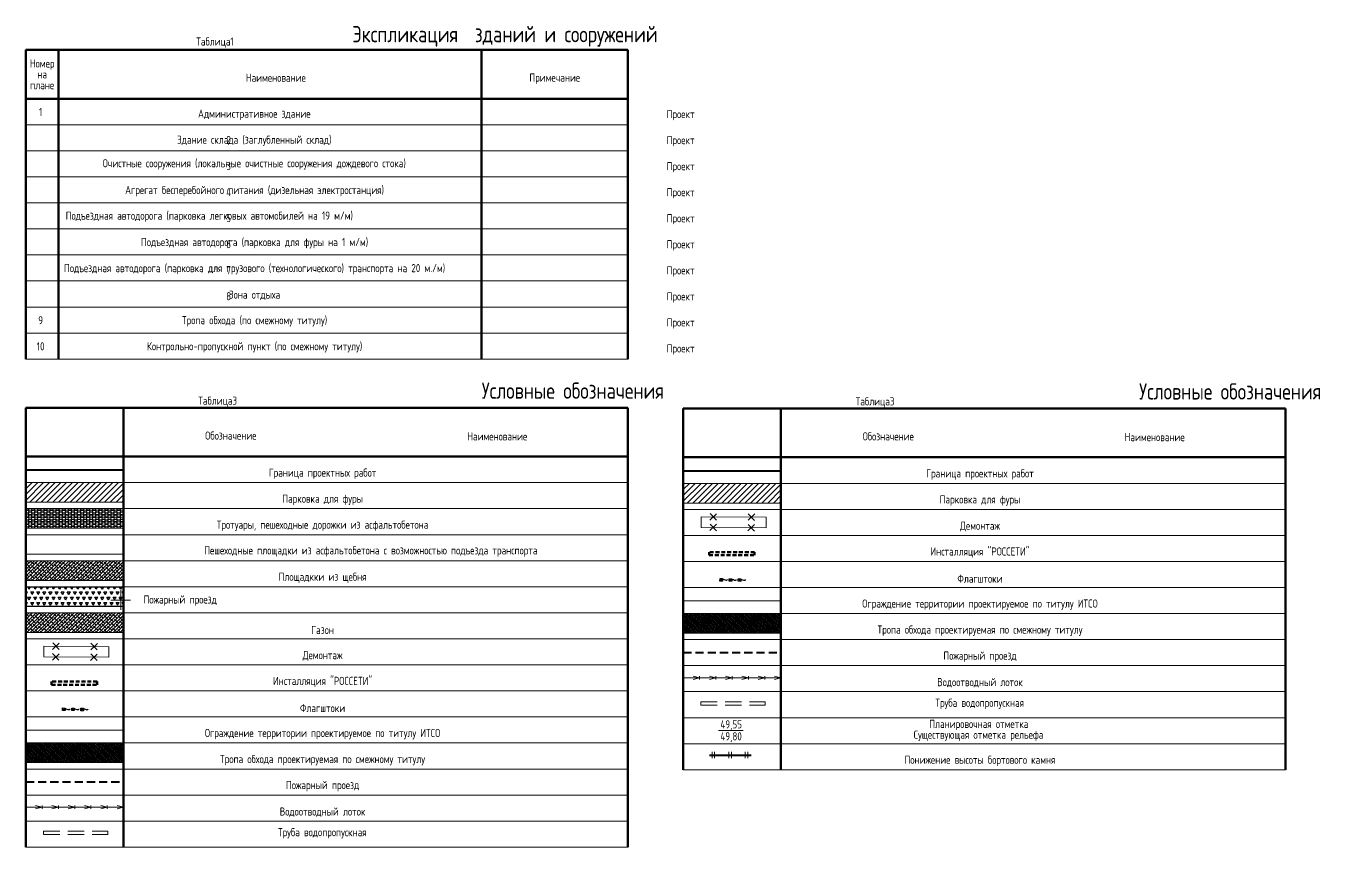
# Model space of a CAD drawing. Extents: x 1098675 to 1099684, y 381052 to 381453.
# Drawn here: x 1099485.4 to 1099684.3, y 381262 to 381388.2 of the extents above; entities that cross this region are included whole.
import ezdxf

# ---------------------------------------------------------------- set-up
doc = ezdxf.new("R2010")
doc.units = 0
doc.header["$MEASUREMENT"] = 0
for name, pattern in [('500_107', [3, 2, -1]), ('HIDDEN', [0.375, 0.25, -0.125]), ('штрихпунктирная', [1, 0.5, -0.25, 0, -0.25])]:
    doc.linetypes.add(name, pattern=pattern)
doc.layers.get('0').update_dxf_attribs({"linetype": 'CONTINUOUS', "lineweight": 0})
for name, color, linetype, lineweight in [('ГП', 7, 'CONTINUOUS', 20), ('ГП-ВП вар.1', 7, 'CONTINUOUS', 0), ('ГП_БЛАГОУСТРОЙСТВО_озеленение', 73, 'CONTINUOUS', 5), ('ГП_БЛАГОУСТРОЙСТВО_проезд', 7, 'CONTINUOUS', 40), ('ГП_БЛАГОУСТРОЙСТВО_проезд оси', 1, 'штрихпунктирная', 5), ('ГП_БЛАГОУСТРОЙСТВО_проезд пожарный', 5, 'CONTINUOUS', 30), ('ГП_БЛАГОУСТРОЙСТВО_тропа обхода по смежному титулу', 56, 'CONTINUOUS', 20), ('ГП_БЛАГОУСТРОЙСТВО_тротуар', 42, 'CONTINUOUS', 30), ('ГП_ГРАНИЦА_проект работ', 12, 'МИП_Граница_работ', 40), ('ГП_ДЕМОНТАЖ', 5, 'CONTINUOUS', 30), ('ГП_ПЗУ-ОФ_ведомости', 7, 'CONTINUOUS', 70), ('ГП_ТЕКСТ_размеры', 7, 'CONTINUOUS', 5), ('Съемка', 253, 'CONTINUOUS', 20)]:
    doc.layers.add(name, color=color, linetype=linetype, lineweight=lineweight)
doc.styles.add('GOST 2.304', font='GOST2304A.ttf', dxfattribs={"height": 1.25})
doc.styles.add('ГОСТ 2.304', font='GOST2304A.ttf')
doc.linetypes.add('МИП_Граница_работ', pattern='A,10,-1.197667,[133,ltypeshp,S=0.35,R=0,X=0,Y=0],-0.044784,[133,ltypeshp,S=0.3,R=0,X=0,Y=0],-0.054403,[133,ltypeshp,S=0.24,R=0,X=0,Y=0],-0.071522,[133,ltypeshp,S=0.17,R=0,X=0,Y=0],-0.071361,[133,ltypeshp,S=0.1,R=0,X=0,Y=0],-1.662597,[133,ltypeshp,S=0.35,R=0,X=0,Y=0],-0.044784,[133,ltypeshp,S=0.3,R=0,X=0,Y=0],-0.054403,[133,ltypeshp,S=0.24,R=0,X=0,Y=0],-0.071522,[133,ltypeshp,S=0.17,R=0,X=0,Y=0],-0.071361,[133,ltypeshp,S=0.1,R=0,X=0,Y=0],-1.655597', length=15.000001)
doc.linetypes.add('ограждение2', pattern='A,0.25,-0.1,[132,ltypeshp.shx,S=0.1,R=0,X=-0.1,Y=0],-0.1,1', length=1.45)
pattern_1 = [(45, (-100.9993, -19.88367), (0.13258252147, 0.486135912066), [0.625, -0.125, 0, -0.125])]

# ---------------------------------------------------------------- blocks, each defined once
blk = doc.blocks.new('A$C0F182390')
at = {"color": 7, "lineweight": 30, "ltscale": 0.5}
for points in [[(0.26, -0.1), (-0.1, -0.26), (-0.26, 0.1), (0.1, 0.26)], [(1.55, 0.45), (1.18, 0.3), (1.02, 0.66), (1.39, 0.82)], [(-1.02, -0.66), (-1.39, -0.82), (-1.55, -0.45), (-1.18, -0.3)]]:
    blk.add_lwpolyline(points, close=True, dxfattribs=at)
for centre in [(0, 0), (1.28, 0.56), (-1.28, -0.56)]:
    blk.add_circle(centre, 0.1, dxfattribs=at)
at = {"color": 7, "lineweight": 30, "ltscale": 0.5, "end_tangent": (-0.427906, -0.903823)}
for points in [[(0, 0), (-0.24, -0.21), (-0.55, -0.23), (-0.77, -0.32), (-0.85, -0.42)], [(1.28, 0.56), (1.04, 0.35), (0.73, 0.33), (0.51, 0.24), (0.44, 0.13)], [(-1.28, -0.56), (-1.52, -0.77), (-1.84, -0.78), (-2.05, -0.88), (-2.13, -0.98)]]:
    blk.add_spline(points, degree=3, dxfattribs=at)
blk = doc.blocks.new('Лоток условн обознач')
at = {"color": 4, "lineweight": 20}
for p, q in [((42351, 93983), (42351, 93783)), ((42351, 93883), (43351, 93883)), ((42951, 93983), (43351, 93883)), ((43351, 93883), (42951, 93783)), ((43351, 93983), (43351, 93783))]:
    blk.add_line(p, q, dxfattribs=at)
blk = doc.blocks.new('Съемка')
at = {"layer": 'Съемка', "color": 8, "linetype": 'Continuous', "lineweight": 20, "flags": 128}
for points in [[(1099500, 381301.5), (1099500, 381298.5)], [(1099498.5, 381300), (1099501.5, 381300)]]:
    blk.add_lwpolyline(points, dxfattribs=at)

msp = doc.modelspace()

# ---------------------------------------------------------------- hatches: boundary and pattern name
at = {"layer": 'ГП_БЛАГОУСТРОЙСТВО_проезд', "linetype": 'Continuous', "lineweight": 5}
h = msp.add_hatch(dxfattribs=at)
h.set_pattern_fill('ANSI31', color=256, scale=5)
h.set_pattern_definition([(45, (100.9993, -6.065), (-0.44194173824, 0.44194173824), [])])
h.paths.add_polyline_path([(1099586.434, 381317.932), (1099601.434, 381317.932), (1099601.434, 381314.914), (1099586.434, 381314.914)])
at = {"layer": 'ГП_БЛАГОУСТРОЙСТВО_тропа обхода по смежному титулу', "linetype": 'Continuous'}
h = msp.add_hatch(dxfattribs=at)
h.set_pattern_fill('ANSI36', color=256, scale=2)
h.set_pattern_definition([(45, (0, 0), (0.13258252147, 0.486135912066), [0.625, -0.125, 0, -0.125])])
h.paths.add_polyline_path([(1099586.434, 381297.932), (1099601.434, 381297.932), (1099601.434, 381294.914), (1099586.434, 381294.914)])
h = msp.add_hatch(dxfattribs=at)
h.set_pattern_fill('ANSI36', color=256, scale=2)
h.set_pattern_definition(pattern_1)
h.paths.add_polyline_path([(1099586.434, 381297.932), (1099601.434, 381297.932), (1099601.434, 381294.914), (1099586.434, 381294.914)])

# ---------------------------------------------------------------- linework, layer by layer
at = {"color": 18, "linetype": '500_107', "lineweight": 50, "ltscale": 0.3, "true_color": 0x000000}
msp.add_lwpolyline([(1099597.388, 381306.885), (1099597.388, 381307.385), (1099590.388, 381307.385), (1099590.388, 381306.885)], close=True, dxfattribs=at)
at = {"layer": 'ГП', "color": 1, "linetype": 'Continuous', "lineweight": 20}
for points in [[(1099590.847, 381276.677), (1099590.847, 381276.16), (1099590.847, 381275.701)], [(1099591.238, 381276.677), (1099591.238, 381276.16), (1099591.238, 381275.701)], [(1099593.45, 381276.677), (1099593.45, 381276.16), (1099593.45, 381275.701)], [(1099593.841, 381276.677), (1099593.841, 381276.16), (1099593.841, 381275.701)], [(1099595.937, 381276.677), (1099595.937, 381276.16), (1099595.937, 381275.701)], [(1099596.329, 381276.677), (1099596.329, 381276.16), (1099596.329, 381275.701)]]:
    msp.add_lwpolyline(points, dxfattribs=at)
at = {"layer": 'ГП-ВП вар.1', "color": 0, "linetype": 'ByBlock', "lineweight": 18}
msp.add_lwpolyline([(1099591.844, 381279.943), (1099595.648, 381279.943)], dxfattribs=at)
at = {"layer": 'ГП_БЛАГОУСТРОЙСТВО_проезд', "linetype": 'Continuous', "lineweight": 5}
for points in [[(1099586.434, 381317.932), (1099601.434, 381317.932), (1099601.434, 381314.914), (1099586.434, 381314.914), (1099586.434, 381317.932)], [(1099586.434, 381297.932), (1099601.434, 381297.932), (1099601.434, 381294.914), (1099586.434, 381294.914), (1099586.434, 381297.932)]]:
    msp.add_lwpolyline(points, dxfattribs=at)
at = {"layer": 'ГП_БЛАГОУСТРОЙСТВО_проезд', "linetype": 'HIDDEN', "lineweight": 20, "ltscale": 10}
for points in [[(1099589.124, 381284.382), (1099599.003, 381284.382)], [(1099589.124, 381283.882), (1099599.003, 381283.882)]]:
    msp.add_lwpolyline(points, dxfattribs=at)
at = {"layer": 'ГП_БЛАГОУСТРОЙСТВО_проезд', "linetype": 'HIDDEN', "lineweight": 20, "ltscale": 5}
for points in [[(1099589.124, 381284.382), (1099589.124, 381283.882)], [(1099599.003, 381284.382), (1099599.003, 381283.882)]]:
    msp.add_lwpolyline(points, dxfattribs=at)
at = {"layer": 'ГП_БЛАГОУСТРОЙСТВО_проезд оси', "color": 5, "linetype": 'ограждение2', "ltscale": 3}
msp.add_lwpolyline([(1099586.434, 381299.876), (1099601.434, 381299.876)], dxfattribs=at)
at = {"layer": 'ГП_ГРАНИЦА_проект работ', "linetype": 'МИП_Граница_работ', "ltscale": 0.4}
msp.add_lwpolyline([(1099586.434, 381319.876), (1099601.434, 381319.876)], dxfattribs=at)
at = {"layer": 'ГП_ДЕМОНТАЖ', "linetype": 'Continuous'}
for points in [[(1099590.526, 381312.299), (1099591.55, 381313.274)], [(1099590.551, 381313.299), (1099591.525, 381312.274)], [(1099596.389, 381312.253), (1099597.414, 381313.227)], [(1099596.414, 381313.252), (1099597.389, 381312.228)], [(1099590.513, 381310.671), (1099591.537, 381311.646)], [(1099590.538, 381311.671), (1099591.512, 381310.646)], [(1099596.369, 381310.625), (1099597.393, 381311.599)], [(1099596.394, 381311.624), (1099597.368, 381310.6)]]:
    msp.add_lwpolyline(points, dxfattribs=at)
at = {"layer": 'ГП_ПЗУ-ОФ_ведомости', "lineweight": 70}
for p, q in [((1099586.434, 381329.432), (1099678.934, 381329.432)), ((1099586.434, 381273.932), (1099586.434, 381329.432)), ((1099601.434, 381273.932), (1099601.434, 381329.432)), ((1099586.434, 381321.932), (1099678.934, 381321.932))]:
    msp.add_line(p, q, dxfattribs=at)
at = {"layer": 'ГП_ПЗУ-ОФ_ведомости', "lineweight": 5}
for p, q in [((1099586.434, 381317.932), (1099678.934, 381317.932)), ((1099586.434, 381313.932), (1099678.934, 381313.932)), ((1099586.434, 381309.932), (1099678.934, 381309.932)), ((1099586.434, 381305.932), (1099678.934, 381305.932)), ((1099586.434, 381301.932), (1099678.934, 381301.932)), ((1099586.434, 381297.932), (1099678.934, 381297.932)), ((1099586.434, 381293.932), (1099678.934, 381293.932)), ((1099586.434, 381289.932), (1099678.934, 381289.932)), ((1099586.434, 381285.932), (1099678.934, 381285.932)), ((1099586.434, 381281.932), (1099678.934, 381281.932)), ((1099586.434, 381277.932), (1099678.934, 381277.932)), ((1099586.434, 381273.932), (1099678.934, 381273.932))]:
    msp.add_line(p, q, dxfattribs=at)
at = {"layer": 'ГП_ПЗУ-ОФ_ведомости', "lineweight": 70}
for points in [[(1099555.435, 381384.522), (1099555.435, 381337.022)], [(1099577.935, 381384.522), (1099577.935, 381337.022)]]:
    msp.add_lwpolyline(points, dxfattribs=at)
at = {"layer": 'ГП_ПЗУ-ОФ_ведомости', "color": 7, "lineweight": 70}
for points in [[(1099577.935, 381329.549), (1099577.935, 381262.049)], [(1099678.934, 381329.432), (1099678.934, 381273.932)]]:
    msp.add_lwpolyline(points, dxfattribs=at)
at = {"layer": 'ГП_ПЗУ-ОФ_ведомости', "lineweight": 5}
msp.add_lwpolyline([(1099589.174, 381312.799), (1099599.188, 381312.719), (1099599.175, 381311.091), (1099589.174, 381311.171), (1099589.187, 381312.798)], close=True, dxfattribs=at)
at = {"layer": 'ГП_ТЕКСТ_размеры', "color": 1, "linetype": 'HIDDEN', "lineweight": 40, "ltscale": 5}
msp.add_lwpolyline([(1099586.434, 381291.969), (1099601.434, 381291.969)], dxfattribs=at)
at = {"layer": 'ГП_ТЕКСТ_размеры', "color": 1, "linetype": 'Continuous', "lineweight": 40, "ltscale": 5}
msp.add_lwpolyline([(1099590.469, 381276.16), (1099596.854, 381276.16)], dxfattribs=at)

# ---------------------------------------------------------------- block references
at = {"color": 2, "lineweight": 20, "rotation": 156.1359838285688}
msp.add_blockref('A$C0F182390', (1099593.675, 381303.093), dxfattribs=at)
at = {"layer": 'ГП', "color": 4, "xscale": -0.0025, "yscale": 0.0025, "zscale": 0.0025, "rotation": 180}
for p in [(1099480.557, 381522.761), (1099483.057, 381522.761), (1099485.557, 381522.761), (1099488.057, 381522.761), (1099490.557, 381522.761), (1099493.057, 381522.761)]:
    msp.add_blockref('Лоток условн обознач', p, dxfattribs=at)
at = {"layer": 'Съемка', "color": 6, "lineweight": 30}
msp.add_blockref('Съемка', (0, 0), dxfattribs=at)

# ---------------------------------------------------------------- texts
at = {"lineweight": 25, "attachment_point": 5, "line_spacing_factor": 0.8, "style": 'ГОСТ 2.304'}
for s, insert, char_height, width in [('Экспликация  зданий и сооружений', (1099559.03, 381386.609), 2.5, 115.61211), ('Таблица1', (1099514.483, 381385.647), 1.25, 57.80606), ('Наименование', (1099523.829, 381380.251), 1.25, 57.80606), ('Примечание', (1099566.685, 381380.104), 1.25, 57.80606), ('Административное здание ', (1099520.527, 381374.56), 1.25, 57.80606), ('Проект', (1099586.027, 381374.496), 1.25, 57.80606), ('Здание склада (заглубленный склад)', (1099520.527, 381370.56), 1.25, 57.80606), ('2', (1099516.583, 381370.687), 1.25, 57.80606), ('Проект', (1099586.027, 381370.496), 1.25, 57.80606), ('3', (1099516.583, 381366.687), 1.25, 57.80606), ('Проект', (1099586.027, 381366.496), 1.25, 57.80606), ('4', (1099516.583, 381362.687), 1.25, 57.80606), ('Проект', (1099586.027, 381362.496), 1.25, 57.80606), ('5', (1099516.583, 381358.687), 1.25, 57.80606), ('Проект', (1099586.027, 381358.496), 1.25, 57.80606), ('Подъездная автодорога (парковка для фуры на 1 м/м)', (1099520.568, 381354.833), 1.25, 57.80606), ('6', (1099516.583, 381354.687), 1.25, 57.80606), ('Проект', (1099586.027, 381354.496), 1.25, 57.80606), ('7', (1099516.583, 381350.687), 1.25, 57.80606), ('Проект', (1099586.027, 381350.496), 1.25, 57.80606), ('8', (1099516.583, 381346.687), 1.25, 57.80606), ('Зона отдыха', (1099520.568, 381346.833), 1.25, 57.80606), ('Проект', (1099586.027, 381346.496), 1.25, 57.80606), ('\\pt37.5;Тропа обхода (по смежному титулу)', (1099520.568, 381342.833), 1.25, 57.80606), ('Проект', (1099586.027, 381342.496), 1.25, 57.80606), ('\\pt37.5;Контрольно-пропускной пункт (по смежному титулу)', (1099520.568, 381338.833), 1.25, 57.80606), ('Проект', (1099586.027, 381338.496), 1.25, 57.80606), ('Условные обозначения', (1099569.466, 381332.176), 2.5, 115.61211), ('Условные обозначения', (1099670.465, 381332.059), 2.5, 115.61211), ('Таблица3', (1099514.897, 381330.472), 1.25, 57.80606), ('Таблица3', (1099615.896, 381330.356), 1.25, 57.80606), ('Обозначение', (1099516.924, 381325.274), 1.25, 57.80606), ('Наименование', (1099557.847, 381325.152), 1.25, 57.80606), ('Обозначение', (1099617.924, 381325.158), 1.25, 57.80606), ('Наименование', (1099658.846, 381325.036), 1.25, 57.80606), ('Граница проектных работ', (1099531.014, 381319.415), 1.25, 57.80606), ('Граница проектных работ', (1099632.013, 381319.299), 1.25, 57.80606), ('Парковка для фуры', (1099531.014, 381315.415), 1.25, 57.80606), ('Парковка для фуры', (1099632.013, 381315.299), 1.25, 57.80606), ('Тротуары, пешеходные дорожки из асфальтобетона', (1099531.014, 381311.415), 1.25, 57.80606), ('Демонтаж', (1099632.013, 381311.299), 1.25, 57.80606), ('Пешеходные площадки из асфальтобетона с возможностью подъезда транспорта', (1099538.438, 381307.472), 1.25, 72.27867), ('Инсталляция "РОССЕТИ"', (1099632.013, 381307.299), 1.25, 57.80606), ('Площадкки из щебня', (1099531.014, 381303.415), 1.25, 57.80606), ('Флагштоки', (1099632.013, 381303.299), 1.25, 57.80606), ('Пожарный проезд', (1099509.138, 381299.919), 1.25, 57.80606), ('Ограждение территории проектируемое по титулу ИТСО', (1099632.013, 381299.299), 1.25, 57.80606), ('Газон', (1099531.014, 381295.415), 1.25, 57.80606), ('Тропа обхода проектируемая по смежному титулу ', (1099632.013, 381295.299), 1.25, 57.80606), ('Демонтаж', (1099531.014, 381291.415), 1.25, 57.80606), ('Пожарный проезд ', (1099632.013, 381291.299), 1.25, 57.80606), ('Инсталляция "РОССЕТИ"', (1099531.014, 381287.415), 1.25, 57.80606), ('Водоотводный лоток', (1099632.013, 381287.299), 1.25, 57.80606), ('Флагштоки', (1099531.014, 381283.415), 1.25, 57.80606), ('Труба водопропускная', (1099631.971, 381284.054), 1.25, 57.80606), ('Планировочная отметка ', (1099631.837, 381280.809), 1.25, 57.80606), ('Ограждение территории проектируемое по титулу ИТСО', (1099531.014, 381279.415), 1.25, 57.80606), ('Существующая отметка рельефа', (1099631.787, 381279.149), 1.25, 57.80606), ('Тропа обхода проектируемая по смежному титулу ', (1099531.014, 381275.415), 1.25, 57.80606), ('Понижение высоты бортового камня  ', (1099632.013, 381275.299), 1.25, 57.80606), ('Пожарный проезд ', (1099531.014, 381271.415), 1.25, 57.80606), ('Водоотводный лоток', (1099531.014, 381267.415), 1.25, 57.80606), ('Труба водопропускная', (1099530.972, 381264.17), 1.25, 57.80606)]:
    msp.add_mtext(s, dxfattribs=dict(at, insert=insert, char_height=char_height, width=width))
at = {"layer": 'ГП-ВП вар.1', "color": 1, "lineweight": 20, "insert": (1099592.135, 381281.536), "char_height": 1.25, "width": 4.51737, "attachment_point": 1, "style": 'GOST 2.304'}
msp.add_mtext('49,55', dxfattribs=at)
at = {"layer": 'ГП-ВП вар.1', "lineweight": 20, "insert": (1099592.133, 381279.698), "char_height": 1.25, "width": 4.51737, "attachment_point": 1, "style": 'GOST 2.304'}
msp.add_mtext('49,80', dxfattribs=at)

# ---------------------------------------------------------------- next in the draw order: hatches: boundary and pattern name
at = {"layer": 'ГП_БЛАГОУСТРОЙСТВО_озеленение', "linetype": 'Continuous'}
h = msp.add_hatch(dxfattribs=at)
h.set_pattern_fill('ANSI38', color=8, scale=3)
h.set_pattern_definition([(45, (0, -4), (-0.26516504294, 0.26516504294), []), (135, (0, -4), (-0.79549512883, 0.26516504294), [0.9375, -0.5625])])
h.paths.add_polyline_path([(1099485.435, 381306.049), (1099500.434, 381306.049), (1099500.434, 381303.031), (1099485.435, 381303.031)])
h = msp.add_hatch(dxfattribs=at)
h.set_pattern_fill('ANSI38', color=256, scale=3)
h.set_pattern_definition([(45, (0, -8), (-0.26516504294, 0.26516504294), []), (135, (0, -8), (-0.79549512883, 0.26516504294), [0.9375, -0.5625])])
h.paths.add_polyline_path([(1099485.435, 381298.049), (1099500.434, 381298.049), (1099500.434, 381295.031), (1099485.435, 381295.031)])
at = {"layer": 'ГП_БЛАГОУСТРОЙСТВО_проезд', "linetype": 'Continuous', "lineweight": 5}
h = msp.add_hatch(dxfattribs=at)
h.set_pattern_fill('ANSI31', color=256, scale=5)
h.set_pattern_definition([(45, (0, -5.9487), (-0.44194173824, 0.44194173824), [])])
h.paths.add_polyline_path([(1099485.435, 381318.049), (1099500.434, 381318.049), (1099500.434, 381315.031), (1099485.435, 381315.031)])
at = {"layer": 'ГП_БЛАГОУСТРОЙСТВО_проезд пожарный', "linetype": 'Continuous'}
h = msp.add_hatch(dxfattribs=at)
h.set_pattern_fill('TRIANG', color=256, scale=2.5)
h.set_pattern_definition([(60, (0, 8), (-0.4687499991, 0.8118988155), [0.46875, -0.46875]), (120, (0, 8), (-0.9374999991, 5e-10), [0.46875, -0.46875]), (0, (-0.2344, 8.40595), (0.46875, 0.811898815), [0.46875, -0.46875])])
h.paths.add_polyline_path([(1099485.435, 381302.049), (1099500.434, 381302.049), (1099500.434, 381299.031), (1099485.435, 381299.031)])
at = {"layer": 'ГП_БЛАГОУСТРОЙСТВО_тропа обхода по смежному титулу', "linetype": 'Continuous'}
h = msp.add_hatch(dxfattribs=at)
h.set_pattern_fill('ANSI36', color=256, scale=2)
h.set_pattern_definition(pattern_1)
h.paths.add_polyline_path([(1099485.435, 381278.049), (1099500.434, 381278.049), (1099500.434, 381275.031), (1099485.435, 381275.031)])
h = msp.add_hatch(dxfattribs=at)
h.set_pattern_fill('ANSI36', color=256, scale=2)
h.set_pattern_definition([(45, (-201.99858, -39.76735), (0.13258252147, 0.486135912066), [0.625, -0.125, 0, -0.125])])
h.paths.add_polyline_path([(1099485.435, 381278.049), (1099500.434, 381278.049), (1099500.434, 381275.031), (1099485.435, 381275.031)])
at = {"layer": 'ГП_БЛАГОУСТРОЙСТВО_тротуар', "linetype": 'Continuous', "lineweight": 5, "ltscale": 1.5}
h = msp.add_hatch(dxfattribs=at)
h.set_pattern_fill('HONEY', color=256, scale=2.5)
h.set_pattern_definition([(0, (0, -5.9487), (0.46875, 0.27063293868), [0.3125, -0.625]), (120, (0, -5.9487), (-0.46875, 0.27063293868), [0.3125, -0.625]), (60, (0, -5.9487), (1e-16, 0.541265877365), [-0.625, 0.3125])])
h.paths.add_polyline_path([(1099485.435, 381314.049), (1099500.434, 381314.049), (1099500.434, 381311.031), (1099485.435, 381311.031)])
at = {"layer": 'ГП_БЛАГОУСТРОЙСТВО_тротуар', "linetype": 'Continuous', "lineweight": 5, "ltscale": 1.5, "true_color": 0x991b1e}
h = msp.add_hatch(dxfattribs=at)
h.set_pattern_fill('HONEY', color=244, scale=2.5)
h.set_pattern_definition([(0, (0, -9.9487), (0.46875, 0.27063293868), [0.3125, -0.625]), (120, (0, -9.9487), (-0.46875, 0.27063293868), [0.3125, -0.625]), (60, (0, -9.9487), (1e-16, 0.541265877365), [-0.625, 0.3125])])
h.paths.add_polyline_path([(1099485.435, 381314.049), (1099500.434, 381314.049), (1099500.434, 381311.031), (1099485.435, 381311.031)])

# ---------------------------------------------------------------- next in the draw order: linework, layer by layer
at = {"color": 18, "linetype": '500_107', "lineweight": 50, "ltscale": 0.3, "true_color": 0x000000}
msp.add_lwpolyline([(1099496.388, 381287.001), (1099496.388, 381287.501), (1099489.388, 381287.501), (1099489.388, 381287.001)], close=True, dxfattribs=at)
at = {"layer": 'ГП_БЛАГОУСТРОЙСТВО_проезд', "linetype": 'Continuous', "lineweight": 5}
for points in [[(1099485.435, 381318.049), (1099500.434, 381318.049), (1099500.434, 381315.031), (1099485.435, 381315.031), (1099485.435, 381318.049)], [(1099485.435, 381314.049), (1099500.434, 381314.049), (1099500.434, 381311.031), (1099485.435, 381311.031), (1099485.435, 381314.049)], [(1099485.435, 381310.049), (1099500.434, 381310.049), (1099500.434, 381307.031), (1099485.435, 381307.031), (1099485.435, 381310.049)], [(1099485.435, 381310.049), (1099500.434, 381310.049), (1099500.434, 381307.031), (1099485.435, 381307.031), (1099485.435, 381310.049)], [(1099485.435, 381306.049), (1099500.434, 381306.049), (1099500.434, 381303.031), (1099485.435, 381303.031), (1099485.435, 381306.049)], [(1099485.435, 381298.049), (1099500.434, 381298.049), (1099500.434, 381295.031), (1099485.435, 381295.031), (1099485.435, 381298.049)], [(1099485.435, 381278.049), (1099500.434, 381278.049), (1099500.434, 381275.031), (1099485.435, 381275.031), (1099485.435, 381278.049)]]:
    msp.add_lwpolyline(points, dxfattribs=at)
at = {"layer": 'ГП_БЛАГОУСТРОЙСТВО_проезд', "linetype": 'HIDDEN', "lineweight": 20, "ltscale": 10}
for points in [[(1099488.125, 381264.498), (1099498.004, 381264.498)], [(1099488.125, 381263.998), (1099498.004, 381263.998)]]:
    msp.add_lwpolyline(points, dxfattribs=at)
at = {"layer": 'ГП_БЛАГОУСТРОЙСТВО_проезд', "linetype": 'HIDDEN', "lineweight": 20, "ltscale": 5}
for points in [[(1099488.125, 381264.498), (1099488.125, 381263.998)], [(1099498.004, 381264.498), (1099498.004, 381263.998)]]:
    msp.add_lwpolyline(points, dxfattribs=at)
at = {"layer": 'ГП_БЛАГОУСТРОЙСТВО_проезд оси', "color": 5, "linetype": 'ограждение2', "ltscale": 3}
msp.add_lwpolyline([(1099485.435, 381279.992), (1099500.434, 381279.992)], dxfattribs=at)
at = {"layer": 'ГП_БЛАГОУСТРОЙСТВО_проезд пожарный', "linetype": 'Continuous'}
msp.add_lwpolyline([(1099485.435, 381302.049), (1099500.434, 381302.049), (1099500.434, 381299.031), (1099485.435, 381299.031), (1099485.435, 381302.049)], dxfattribs=at)
at = {"layer": 'ГП_ГРАНИЦА_проект работ', "linetype": 'МИП_Граница_работ', "ltscale": 0.4}
msp.add_lwpolyline([(1099485.435, 381319.992), (1099500.434, 381319.992)], dxfattribs=at)
at = {"layer": 'ГП_ДЕМОНТАЖ', "linetype": 'Continuous'}
for points in [[(1099489.526, 381292.416), (1099490.551, 381293.39)], [(1099489.551, 381293.415), (1099490.526, 381292.39)], [(1099495.39, 381292.369), (1099496.414, 381293.344)], [(1099495.415, 381293.369), (1099496.389, 381292.344)], [(1099489.513, 381290.788), (1099490.538, 381291.762)], [(1099489.539, 381291.787), (1099490.513, 381290.762)], [(1099495.369, 381290.741), (1099496.394, 381291.716)], [(1099495.394, 381291.741), (1099496.369, 381290.716)]]:
    msp.add_lwpolyline(points, dxfattribs=at)
at = {"layer": 'ГП_ПЗУ-ОФ_ведомости', "lineweight": 70}
for p, q in [((1099485.435, 381329.549), (1099577.935, 381329.549)), ((1099485.435, 381262.049), (1099485.435, 381329.549)), ((1099500.434, 381262.049), (1099500.434, 381329.549)), ((1099485.435, 381322.049), (1099577.935, 381322.049))]:
    msp.add_line(p, q, dxfattribs=at)
at = {"layer": 'ГП_ПЗУ-ОФ_ведомости', "lineweight": 5}
for p, q in [((1099485.435, 381318.049), (1099577.935, 381318.049)), ((1099485.435, 381314.049), (1099577.935, 381314.049)), ((1099485.435, 381310.049), (1099577.935, 381310.049)), ((1099485.435, 381306.049), (1099577.935, 381306.049)), ((1099485.435, 381302.049), (1099577.935, 381302.049)), ((1099485.435, 381298.049), (1099577.935, 381298.049)), ((1099485.435, 381294.049), (1099577.935, 381294.049)), ((1099485.435, 381290.049), (1099577.935, 381290.049)), ((1099485.435, 381286.049), (1099577.935, 381286.049)), ((1099485.435, 381282.049), (1099577.935, 381282.049)), ((1099485.435, 381278.049), (1099577.935, 381278.049)), ((1099485.435, 381274.049), (1099577.935, 381274.049)), ((1099485.435, 381270.049), (1099577.935, 381270.049)), ((1099485.435, 381266.049), (1099577.935, 381266.049)), ((1099485.435, 381262.049), (1099577.935, 381262.049))]:
    msp.add_line(p, q, dxfattribs=at)
at = {"layer": 'ГП_ПЗУ-ОФ_ведомости', "lineweight": 70}
for points in [[(1099485.435, 381384.522), (1099577.935, 381384.522)], [(1099485.435, 381384.522), (1099485.435, 381337.022)], [(1099490.435, 381384.522), (1099490.435, 381337.022)], [(1099485.435, 381377.022), (1099577.935, 381377.022)]]:
    msp.add_lwpolyline(points, dxfattribs=at)
at = {"layer": 'ГП_ПЗУ-ОФ_ведомости', "lineweight": 5}
for points in [[(1099485.435, 381373.022), (1099577.935, 381373.022)], [(1099485.435, 381369.022), (1099577.935, 381369.022)], [(1099485.435, 381365.022), (1099577.935, 381365.022)], [(1099485.435, 381361.022), (1099577.935, 381361.022)], [(1099485.435, 381357.022), (1099577.935, 381357.022)], [(1099485.435, 381353.022), (1099577.935, 381353.022)], [(1099485.435, 381349.022), (1099577.935, 381349.022)], [(1099485.435, 381345.022), (1099577.935, 381345.022)], [(1099485.435, 381341.022), (1099577.935, 381341.022)], [(1099485.435, 381337.022), (1099577.935, 381337.022)]]:
    msp.add_lwpolyline(points, dxfattribs=at)
msp.add_lwpolyline([(1099488.174, 381292.915), (1099498.189, 381292.835), (1099498.176, 381291.208), (1099488.175, 381291.287), (1099488.188, 381292.915)], close=True, dxfattribs=at)
at = {"layer": 'ГП_ТЕКСТ_размеры', "color": 1, "linetype": 'HIDDEN', "lineweight": 40, "ltscale": 5}
msp.add_lwpolyline([(1099485.435, 381272.085), (1099500.434, 381272.085)], dxfattribs=at)

# ---------------------------------------------------------------- next in the draw order: block references
at = {"color": 2, "lineweight": 20, "rotation": 156.1359838285688}
msp.add_blockref('A$C0F182390', (1099492.675, 381283.21), dxfattribs=at)
at = {"layer": 'ГП', "color": 4, "xscale": -0.0025, "yscale": 0.0025, "zscale": 0.0025, "rotation": 180}
for p in [(1099379.558, 381502.877), (1099382.058, 381502.877), (1099384.558, 381502.877), (1099387.058, 381502.877), (1099389.558, 381502.877), (1099392.058, 381502.877)]:
    msp.add_blockref('Лоток условн обознач', p, dxfattribs=at)

# ---------------------------------------------------------------- next in the draw order: texts
at = {"lineweight": 25, "char_height": 1.25, "width": 57.80606, "line_spacing_factor": 0.8, "style": 'ГОСТ 2.304'}
for s, insert, attachment_point in [('Номер \\Pна \\Pплане', (1099487.935, 381380.772), 5), ('1', (1099487.7, 381374.985), 5), ('Очистные сооружения (локальные очистные сооружения дождевого стока)', (1099520.527, 381366.945), 5), ('Агрегат бесперебойного питания (дизельная электростанция)', (1099520.568, 381362.833), 5), ('Подъездная автодорога (парковка легковых автомобилей на 19 м/м)', (1099491.553, 381358.894), 4), ('Подъездная автодорога (парковка для грузового (технологического) транспорта на 20 м./м)', (1099520.568, 381350.833), 5), ('9', (1099487.7, 381342.985), 5), ('10', (1099487.7, 381338.985), 5)]:
    msp.add_mtext(s, dxfattribs=dict(at, insert=insert, attachment_point=attachment_point))

doc.saveas('drawing.dxf')
